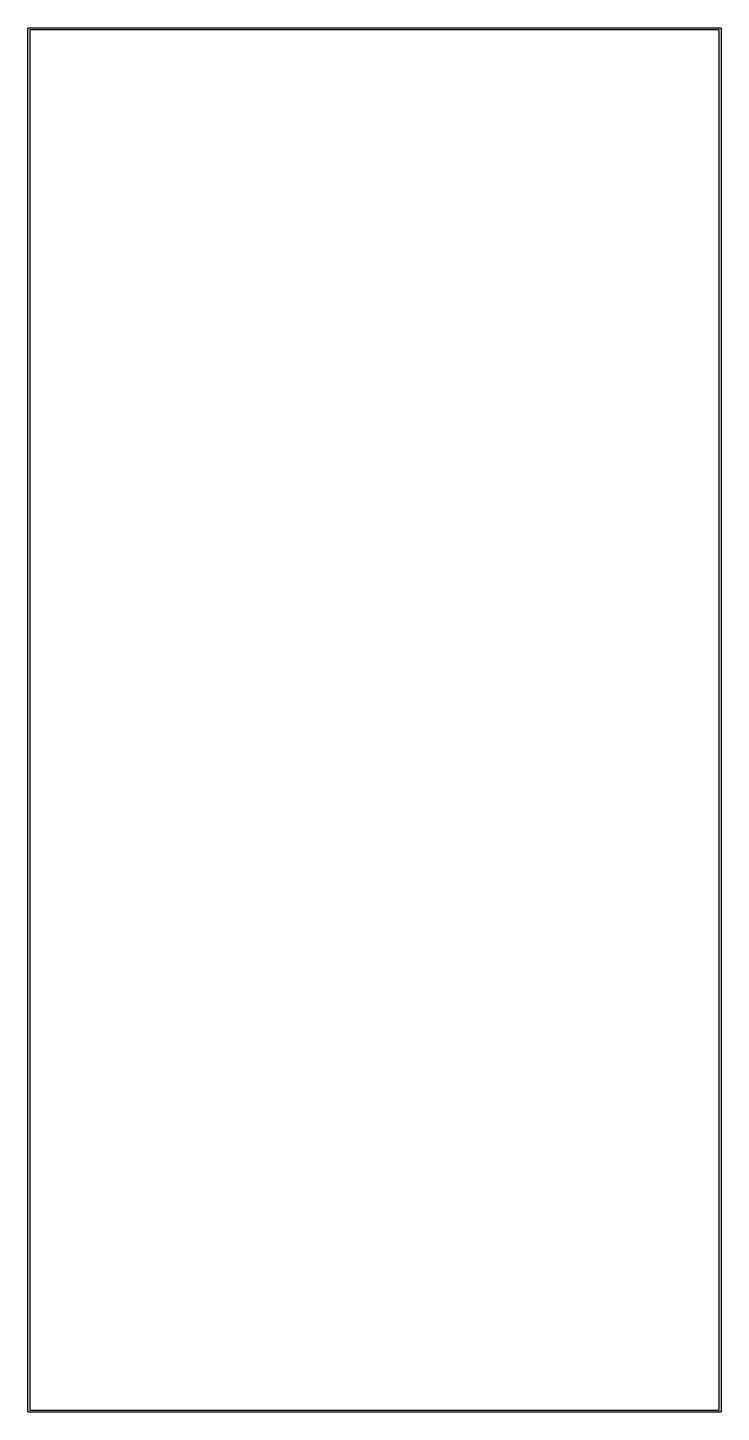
# Model space of a CAD drawing. Extents: x 150 to 200, y -150 to -50.
import ezdxf

# ---------------------------------------------------------------- set-up
doc = ezdxf.new("R2010")
doc.units = 0
doc.header["$MEASUREMENT"] = 0
doc.layers.add('BLACK', color=7, linetype='CONTINUOUS')

msp = doc.modelspace()

# ---------------------------------------------------------------- linework, layer by layer
at = {"layer": 'Black'}
for p, q in [((149.925, -50), (149.926, -49.9935)), ((149.925, -150), (149.925, -50)), ((149.926, -49.987), (149.928, -49.9808)), ((149.926, -49.9935), (149.926, -49.987)), ((149.928, -49.9808), (149.93, -49.9743)), ((149.93, -49.9743), (149.933, -49.9687)), ((149.933, -49.9687), (149.935, -49.9625)), ((149.935, -49.9625), (149.939, -49.9575)), ((149.939, -49.9575), (149.943, -49.9518)), ((149.943, -49.9518), (149.948, -49.9476)), ((149.948, -49.9476), (149.952, -49.9425)), ((149.952, -49.9425), (149.957, -49.9393)), ((149.957, -49.9393), (149.963, -49.935)), ((149.963, -49.935), (149.969, -49.9328)), ((149.969, -49.9328), (149.974, -49.9295)), ((149.974, -49.9295), (149.981, -49.9284)), ((149.981, -49.9284), (149.987, -49.9261)), ((149.987, -49.9261), (149.994, -49.9261)), ((149.994, -49.9261), (150, -49.925)), ((150, -49.925), (200, -49.925)), ((200, -49.925), (200.006, -49.9261)), ((200.006, -49.9261), (200.013, -49.9261)), ((200.013, -49.9261), (200.019, -49.9284)), ((200.019, -49.9284), (200.026, -49.9295)), ((200.026, -49.9295), (200.031, -49.9328)), ((200.031, -49.9328), (200.037, -49.935)), ((200.037, -49.935), (200.043, -49.9393)), ((200.043, -49.9393), (200.048, -49.9425)), ((200.048, -49.9425), (200.052, -49.9476)), ((200.052, -49.9476), (200.057, -49.9518)), ((200.057, -49.9518), (200.061, -49.9575)), ((200.061, -49.9575), (200.065, -49.9625)), ((200.065, -49.9625), (200.067, -49.9687)), ((200.067, -49.9687), (200.07, -49.9743)), ((200.07, -49.9743), (200.072, -49.9808)), ((200.072, -49.9808), (200.074, -49.987)), ((200.074, -49.987), (200.074, -49.9935)), ((200.074, -49.9935), (200.075, -50)), ((200.075, -50), (200.075, -150)), ((150.075, -50.075), (150.075, -149.925)), ((199.925, -50.075), (150.075, -50.075)), ((199.925, -149.925), (199.925, -50.075)), ((149.926, -150.006), (149.925, -150)), ((149.926, -150.013), (149.926, -150.006)), ((149.928, -150.019), (149.926, -150.013)), ((149.93, -150.026), (149.928, -150.019)), ((149.933, -150.031), (149.93, -150.026)), ((149.935, -150.037), (149.933, -150.031)), ((149.939, -150.043), (149.935, -150.037)), ((149.943, -150.048), (149.939, -150.043)), ((149.948, -150.052), (149.943, -150.048)), ((149.952, -150.057), (149.948, -150.052)), ((149.957, -150.061), (149.952, -150.057)), ((149.963, -150.065), (149.957, -150.061)), ((149.969, -150.067), (149.963, -150.065)), ((149.974, -150.07), (149.969, -150.067)), ((149.981, -150.072), (149.974, -150.07)), ((149.987, -150.074), (149.981, -150.072)), ((149.994, -150.074), (149.987, -150.074)), ((150, -150.075), (149.994, -150.074)), ((200, -150.075), (150, -150.075)), ((150.075, -149.925), (199.925, -149.925)), ((200.006, -150.074), (200, -150.075)), ((200.013, -150.074), (200.006, -150.074)), ((200.019, -150.072), (200.013, -150.074)), ((200.026, -150.07), (200.019, -150.072)), ((200.031, -150.067), (200.026, -150.07)), ((200.037, -150.065), (200.031, -150.067)), ((200.043, -150.061), (200.037, -150.065)), ((200.048, -150.057), (200.043, -150.061)), ((200.052, -150.052), (200.048, -150.057)), ((200.057, -150.048), (200.052, -150.052)), ((200.061, -150.043), (200.057, -150.048)), ((200.065, -150.037), (200.061, -150.043)), ((200.067, -150.031), (200.065, -150.037)), ((200.07, -150.026), (200.067, -150.031)), ((200.072, -150.019), (200.07, -150.026)), ((200.074, -150.013), (200.072, -150.019)), ((200.075, -150), (200.074, -150.006)), ((200.074, -150.006), (200.074, -150.013))]:
    msp.add_line(p, q, dxfattribs=at)

doc.saveas('drawing.dxf')
